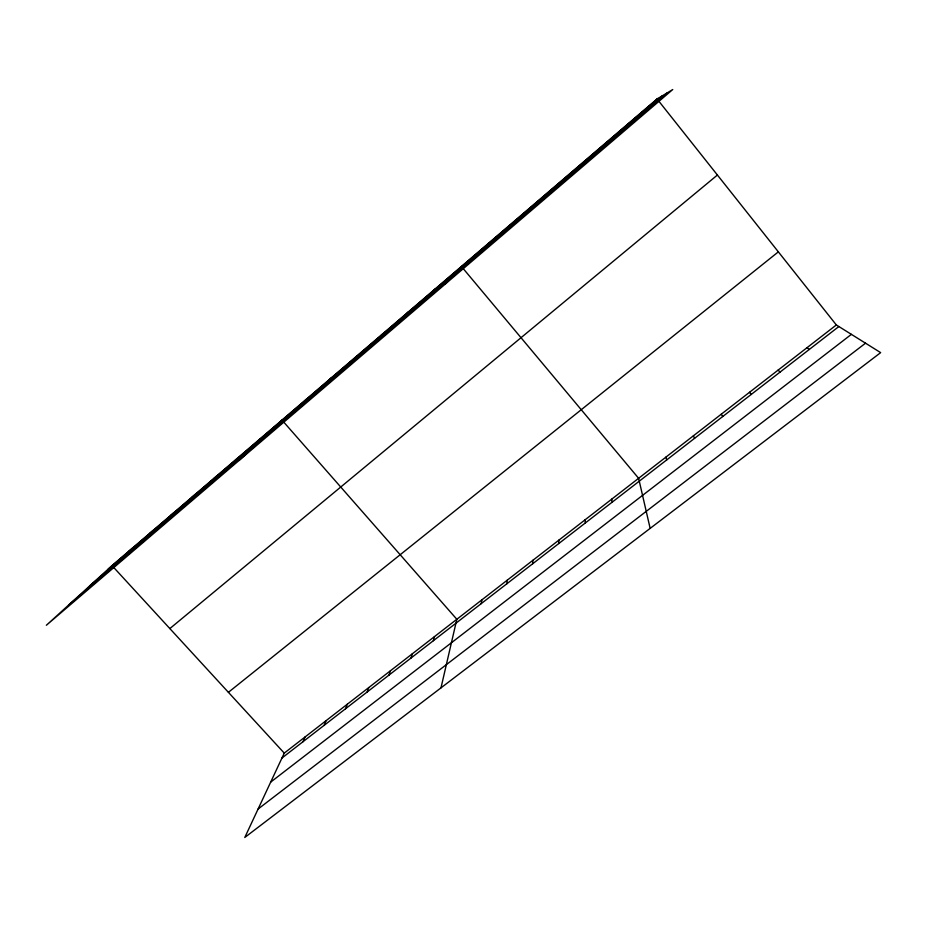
<?xml version="1.0" encoding="UTF-8"?>
<svg xmlns="http://www.w3.org/2000/svg" width="927" height="927" viewBox="0 0 927 927"><rect width="100%" height="100%" fill="white"/><g stroke="black" fill="none" stroke-linecap="round" stroke-linejoin="round"><path stroke-width="1.39" d="M558.83 543.512L558.877 540.151M532.643 563.801L532.909 560.279M506.768 583.848L507.254 580.175M481.194 603.662L481.901 599.839M440.985 687.869L456.837 619.282L282.932 421.171M433.384 640.708L434.485 636.617M411.078 657.985L412.353 653.778M389.004 675.088L390.464 670.754M367.162 692.017L368.784 687.567M345.528 708.773L347.335 704.207M324.126 725.354L326.095 720.673M302.944 741.774L305.076 736.977M836.339 324.96L284.253 753.118L244.786 837.463L880.65 352.631L836.339 324.96L657.081 98.98L112.028 565.621L46.35 625.273L672.747 89.537L657.081 98.98M515.145 220.719L515.597 220.116M487.648 244.253L488.344 243.442M445.006 284.322L461.437 266.478L638.622 478.309L650.151 528.378M433.685 290.452L434.867 289.236M407.196 313.117L408.61 311.704M381.043 335.516L382.677 333.917M355.203 357.637L357.046 355.852M329.664 379.502L331.727 377.521M304.45 401.09L306.721 398.934M238.992 460.51L281.993 420.105M257.312 441.449L259.966 438.969M235.331 460.255L238.158 457.637M213.581 478.877L216.582 476.107M192.074 497.289L195.238 494.381M170.777 515.516L174.114 512.469M149.71 533.558L153.198 530.371M128.865 551.403L132.503 548.089M108.227 569.074L657.973 98.436M89.513 586.073L662.388 95.782M68.552 605.111L667.382 92.77M169.861 628.576L717.417 175.029M228.401 692.318L778.356 251.854M281.959 758.019L838.865 326.536M270.696 782.11L851.38 334.357M258.1 809.028L865.528 343.187M628.066 123.824L628.668 123.534M807.035 347.683L809.283 349.467M778.101 370.128L780.059 372.098M112.028 565.621L284.253 753.118M749.514 392.295L751.206 394.462M721.287 414.195L722.712 416.536M693.396 435.817L694.555 438.355M665.841 457.196L666.745 459.896M611.716 499.166L612.144 502.202M585.134 519.78L585.319 522.979"/></g></svg>
